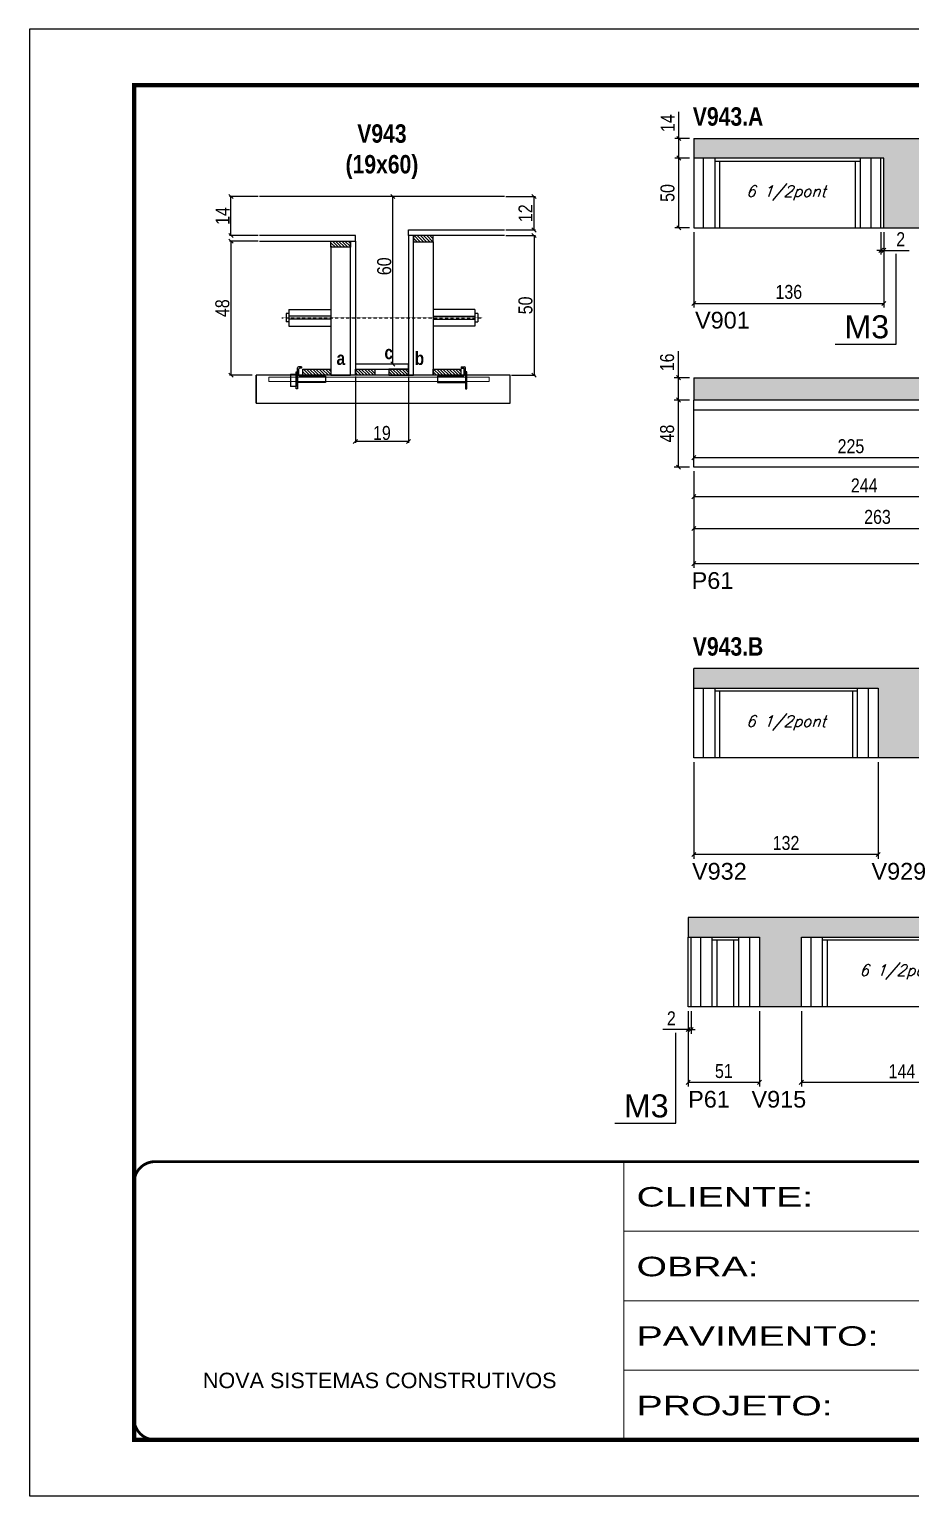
# Model space of a CAD drawing. Extents: x 3309 to 9563, y -2522 to 14608.
# Drawn here: x 8078 to 8709, y 7815 to 8865 of the extents above; entities that cross this region are included whole.
import ezdxf

# ---------------------------------------------------------------- set-up
doc = ezdxf.new("R2010")
doc.units = 0
for name, pattern in [('CONTINUO', [0]), ('DASHED', [0.75, 0.5, -0.25]), ('HIDDEN', [0.375, 0.25, -0.125])]:
    doc.linetypes.add(name, pattern=pattern)
for name, color, linetype in [('5', 5, 'Continuous'), ('barrote', 251, 'Continuous'), ('COTA', 241, 'Continuous'), ('detalhes', 4, 'Continuous'), ('NOMENCLATURA', 7, 'Continuous'), ('Painéis', 200, 'Continuous'), ('presilha', 1, 'Continuous'), ('SARR_2.2x10', 60, 'Continuous'), ('SARR_2.2x7', 40, 'Continuous'), ('SARR_3.5x7', 81, 'Continuous'), ('TENSOR', 3, 'Continuous'), ('texto', 7, 'Continuous')]:
    doc.layers.add(name, color=color, linetype=linetype)
for name, color, linetype, lineweight in [('CONCRETO', 251, 'Continuous', 25), ('Folhas', 255, 'Continuous', 9), ('SARRAFO DE PRESSAO', 251, 'DASHED', 9), ('SCO-___-LAJ', 2, 'Continuous', 0)]:
    doc.layers.add(name, color=color, linetype=linetype, lineweight=lineweight)
doc.layers.add('Laje_Perimetro', color=7, linetype='Continuous', plot=False)
doc.styles.add('ARIAL', font='arial.ttf')
doc.styles.add('COTA TECNICA', font='techl___.ttf', dxfattribs={"height": 10})
doc.styles.add('COTA TECNICA 2X', font='techl___.ttf', dxfattribs={"height": 10})
doc.styles.add('Romans', font='romans.shx')
doc.styles.get("Standard").update_dxf_attribs({"font": 'arial.ttf'})
doc.styles.add('TECNICA', font='techb___.ttf', dxfattribs={"height": 10})
doc.styles.add('Tecnologia', font='')
doc.styles.get('Tecnologia').set_extended_font_data('Forgotten Futurist')
doc.dimstyles.new('PAINEL', dxfattribs={"dimtxt": 10, "dimasz": 3, "dimexe": 3, "dimexo": 3, "dimgap": 3, "dimtad": 1, "dimdec": 1, "dimzin": 12, "dimdsep": 46, "dimtxsty": 'COTA TECNICA', "dimblk1": 'OBLIQUE', "dimblk2": 'OBLIQUE', "dimsah": 1, "dimcen": 0.9, "dimclrd": 4, "dimclre": 4, "dimclrt": 240, "dimadec": 1, "dimazin": 3, "dimtfac": 1, "dimtdec": 1, "dimtmove": 0, "dimatfit": 3, "dimfxl": 1, "dimtolj": 1, "dimtzin": 12, "dimarcsym": 0})
doc.dimstyles.new('SECAO', dxfattribs={"dimscale": 0.333333, "dimtxt": 5, "dimasz": 9, "dimexe": 3, "dimexo": 3, "dimgap": 3, "dimtad": 1, "dimdec": 1, "dimlfac": 0.5, "dimzin": 12, "dimdsep": 46, "dimtxsty": 'COTA TECNICA 2X', "dimblk1": 'OBLIQUE', "dimblk2": 'OBLIQUE', "dimsah": 1, "dimcen": 0.9, "dimclrd": 4, "dimclre": 4, "dimclrt": 240, "dimadec": 1, "dimazin": 3, "dimtfac": 1, "dimtdec": 1, "dimtmove": 0, "dimatfit": 3, "dimfxl": 1, "dimtolj": 1, "dimtzin": 12, "dimarcsym": 0})
pattern_1 = [(135, (41546.8265, -114894.8727), (-1.122532015, -1.122532015), [])]

# ---------------------------------------------------------------- blocks, each defined once
blk = doc.blocks.new('9999999999')
at = {"color": 30, "linetype": 'CONTINUO'}
for p, q in [((98564.6, 34230.2), (98564.6, 34429.4)), ((98564.6, 34379.6), (99584, 34379.6)), ((98564.6, 34329.8), (99488, 34329.8)), ((99584, 34329.8), (99488, 34329.8)), ((99488, 34329.8), (99488, 34230.2)), ((98564.6, 34280), (99488, 34280))]:
    blk.add_line(p, q, dxfattribs=at)
at = {"color": 30, "linetype": 'CONTINUO', "const_width": 2}
blk.add_lwpolyline([(99584, 34230.2), (99584, 34414.4, 0.414214), (99569, 34429.4), (98229, 34429.4, 0.414214), (98214, 34414.4), (98214, 34245.2, 0.414214), (98229, 34230.2), (99584, 34230.2)], format="xyb", dxfattribs=at)
at = {"layer": 'Folhas'}
blk.add_lwpolyline([(98139, 34190.2), (99624, 34190.2), (99624, 35240.2), (98139, 35240.2)], close=True, dxfattribs=at)
at = {"layer": 'Folhas', "color": 30, "const_width": 3}
blk.add_lwpolyline([(98214, 34230.2), (99584, 34230.2), (99584, 35200.2), (98214, 35200.2)], close=True, dxfattribs=at)
at = {"color": 7, "linetype": 'Continuous', "ltscale": 5, "style": 'ARIAL'}
for s, height, p in [('SKR', 15.48, (98837.7, 34393.1)), ('LEAF LOEFGREN', 15.483, (98837.7, 34343.3)), ('TÉRREO', 15.48, (98837.7, 34293.5)), ('NOVA SISTEMAS CONSTRUTIVOS', 11.059, (98263.2, 34267.2)), ('LATERAIS DE VIGAS', 15.483, (98837.7, 34243.7))]:
    blk.add_text(s, height=height, dxfattribs=at).set_placement(p)
at = {"layer": 'Folhas', "color": 7, "style": 'Tecnologia', "width": 1.5}
for s, p in [('CLIENTE:', (98573.7, 34397.2)), ('OBRA:', (98573.7, 34347.3)), ('PAVIMENTO:', (98573.7, 34297.5)), ('PROJETO:', (98573.7, 34247.7))]:
    blk.add_text(s, height=14, dxfattribs=at).set_placement(p)
blk = doc.blocks.new('_Oblique')
at = {"color": 0, "linetype": 'ByBlock', "lineweight": -2}
blk.add_line((-0.5, -0.5), (0.5, 0.5), dxfattribs=at)
blk = doc.blocks.new('*D2035')
at = {"layer": 'COTA', "color": 4, "lineweight": -2, "transparency": 16777216}
for p, q in [((8311.3, 8616.3), (8311.3, 8568.8)), ((8349.3, 8616.3), (8349.3, 8568.8)), ((8349.3, 8569.8), (8311.3, 8569.8))]:
    blk.add_line(p, q, dxfattribs=at)
at = {"layer": 'Defpoints', "color": 0, "transparency": 16777216}
for p in [(8311.3, 8617.3), (8349.3, 8617.3), (8311.3, 8569.8)]:
    blk.add_point(p, dxfattribs=at)
at = {"layer": 'COTA', "color": 4, "lineweight": -2, "transparency": 16777216, "xscale": 3, "yscale": 3, "zscale": 3, "rotation": 180}
blk.add_blockref('_Oblique', (8311.3, 8569.8), dxfattribs=at)
at = {"layer": 'COTA', "color": 4, "lineweight": -2, "transparency": 16777216, "xscale": 3, "yscale": 3, "zscale": 3}
blk.add_blockref('_Oblique', (8349.3, 8569.8), dxfattribs=at)
at = {"layer": 'COTA', "color": 240, "transparency": 16777216, "insert": (8330.3, 8575.9), "char_height": 10, "attachment_point": 5, "style": 'COTA TECNICA 2X'}
blk.add_mtext('\\A1;19', dxfattribs=at)
blk = doc.blocks.new('PRESILHA METÁLICA 1')
at = {"layer": 'presilha'}
for p, q in [((7.5, 10.6), (7.5, 19.9)), ((12, 21), (8.6, 21)), ((9, 11.6), (9, 18.9)), ((12, 19.5), (9.6, 19.5)), ((12, 21), (12, 19.5)), ((0, 13), (6, 13)), ((0, 13), (0, 0)), ((6, 0), (0, 0)), ((6, 15.5), (7.5, 15.5)), ((6, -2.5), (6, 15.5)), ((6, 13), (6, 0)), ((7.5, 15.5), (7.5, -2.5)), ((37.5, 4.1), (7.5, 4.1)), ((37.5, 11), (9.6, 11)), ((37.5, 11), (37.5, 4.1)), ((7.5, -2.5), (6, -2.5))]:
    blk.add_line(p, q, dxfattribs=at)
for centre, radius, start, end in [((8.6, 19.9), 1.14, 90, 180), ((9.6, 18.9), 0.57, 90, 180), ((9.6, 11.6), 0.57, 180, 270)]:
    blk.add_arc(centre, radius, start, end, dxfattribs=at)
blk = doc.blocks.new('PRESILHA METÁLICA 2')
at = {"layer": 'presilha'}
for p, q in [((-5.2, 23.5), (-5.2, 22)), ((-5.2, 23.5), (-1.9, 23.5)), ((-5.2, 22), (-2.8, 22)), ((-2.2, 14.1), (-2.2, 21.4)), ((0.8, 18), (-0.8, 18)), ((-0.8, 18), (-0.8, 0)), ((-0.8, 14.6), (-0.8, 22.4)), ((0.8, 0), (0.8, 18)), ((-30.8, 13.5), (-30.8, 6.6)), ((-30.8, 13.5), (-2.8, 13.5)), ((-30.8, 6.6), (-0.8, 6.6)), ((-0.8, 0), (0.8, 0))]:
    blk.add_line(p, q, dxfattribs=at)
for centre, radius, start, end in [((-2.8, 21.4), 0.57, 0, 90), ((-1.9, 22.4), 1.14, 0, 90), ((-2.8, 14.1), 0.57, 270, 0)]:
    blk.add_arc(centre, radius, start, end, dxfattribs=at)
blk = doc.blocks.new('*D2036')
at = {"layer": 'COTA', "color": 4, "lineweight": -2, "transparency": 16777216}
for p, q in [((8241.6, 8713.3), (8221.2, 8713.3)), ((8222.2, 8713.3), (8222.2, 8617.3)), ((8237.5, 8617.3), (8221.2, 8617.3))]:
    blk.add_line(p, q, dxfattribs=at)
at = {"layer": 'Defpoints', "color": 0, "transparency": 16777216}
for p in [(8242.6, 8713.3), (8222.2, 8617.3), (8238.5, 8617.3)]:
    blk.add_point(p, dxfattribs=at)
at = {"layer": 'COTA', "color": 4, "lineweight": -2, "transparency": 16777216, "xscale": 3, "yscale": 3, "zscale": 3}
for p, rotation in [((8222.2, 8713.3), 90), ((8222.2, 8617.3), 270)]:
    blk.add_blockref('_Oblique', p, dxfattribs=dict(at, rotation=rotation))
at = {"layer": 'COTA', "color": 240, "transparency": 16777216, "insert": (8216.1, 8665.3), "char_height": 10, "attachment_point": 5, "rotation": 90, "style": 'COTA TECNICA 2X'}
blk.add_mtext('\\A1;48', dxfattribs=at)
blk = doc.blocks.new('*D2037')
at = {"layer": 'COTA', "color": 4, "lineweight": -2, "transparency": 16777216}
for p, q in [((8419, 8717.3), (8440.2, 8717.3)), ((8439.2, 8717.3), (8439.2, 8617.3)), ((8423.1, 8617.3), (8440.2, 8617.3))]:
    blk.add_line(p, q, dxfattribs=at)
at = {"layer": 'Defpoints', "color": 0, "transparency": 16777216}
for p in [(8418, 8717.3), (8422.1, 8617.3), (8439.2, 8617.3)]:
    blk.add_point(p, dxfattribs=at)
at = {"layer": 'COTA', "color": 4, "lineweight": -2, "transparency": 16777216, "xscale": 3, "yscale": 3, "zscale": 3}
for p, rotation in [((8439.2, 8717.3), 90), ((8439.2, 8617.3), 270)]:
    blk.add_blockref('_Oblique', p, dxfattribs=dict(at, rotation=rotation))
at = {"layer": 'COTA', "color": 240, "transparency": 16777216, "insert": (8433.1, 8667.3), "char_height": 10, "attachment_point": 5, "rotation": 90, "style": 'COTA TECNICA 2X'}
blk.add_mtext('\\A1;50', dxfattribs=at)
blk = doc.blocks.new('*D2038')
at = {"layer": 'COTA', "color": 4, "lineweight": -2, "transparency": 16777216}
for p, q in [((8348.3, 8745.3), (8337.1, 8745.3)), ((8338.1, 8625.3), (8338.1, 8745.3)), ((8348.3, 8625.3), (8337.1, 8625.3))]:
    blk.add_line(p, q, dxfattribs=at)
at = {"layer": 'Defpoints', "color": 0, "transparency": 16777216}
for p in [(8338.1, 8745.3), (8349.3, 8745.3), (8349.3, 8625.3)]:
    blk.add_point(p, dxfattribs=at)
at = {"layer": 'COTA', "color": 4, "lineweight": -2, "transparency": 16777216, "xscale": 3, "yscale": 3, "zscale": 3}
for p, rotation in [((8338.1, 8745.3), 90), ((8338.1, 8625.3), 270)]:
    blk.add_blockref('_Oblique', p, dxfattribs=dict(at, rotation=rotation))
at = {"layer": 'COTA', "color": 240, "transparency": 16777216, "insert": (8332, 8695.3), "char_height": 10, "attachment_point": 5, "rotation": 90, "style": 'COTA TECNICA 2X'}
blk.add_mtext('\\A1;60', dxfattribs=at)
blk = doc.blocks.new('*D2039')
at = {"layer": 'COTA', "color": 4, "lineweight": -2, "transparency": 16777216}
for p, q in [((8419, 8745.3), (8440.2, 8745.3)), ((8439.2, 8721.3), (8439.2, 8745.3)), ((8419, 8721.3), (8440.2, 8721.3))]:
    blk.add_line(p, q, dxfattribs=at)
at = {"layer": 'Defpoints', "color": 0, "transparency": 16777216}
for p in [(8418, 8745.3), (8439.2, 8745.3), (8418, 8721.3)]:
    blk.add_point(p, dxfattribs=at)
at = {"layer": 'COTA', "color": 4, "lineweight": -2, "transparency": 16777216, "xscale": 3, "yscale": 3, "zscale": 3}
for p, rotation in [((8439.2, 8745.3), 90), ((8439.2, 8721.3), 270)]:
    blk.add_blockref('_Oblique', p, dxfattribs=dict(at, rotation=rotation))
at = {"layer": 'COTA', "color": 240, "transparency": 16777216, "insert": (8433.1, 8733.3), "char_height": 10, "attachment_point": 5, "rotation": 90, "style": 'COTA TECNICA 2X'}
blk.add_mtext('\\A1;12', dxfattribs=at)
blk = doc.blocks.new('*D2040')
at = {"layer": 'COTA', "color": 4, "lineweight": -2, "transparency": 16777216}
for p, q in [((8241.6, 8745.3), (8221.2, 8745.3)), ((8222.2, 8717.3), (8222.2, 8745.3)), ((8241.6, 8717.3), (8221.2, 8717.3))]:
    blk.add_line(p, q, dxfattribs=at)
at = {"layer": 'Defpoints', "color": 0, "transparency": 16777216}
for p in [(8222.2, 8745.3), (8242.6, 8745.3), (8242.6, 8717.3)]:
    blk.add_point(p, dxfattribs=at)
at = {"layer": 'COTA', "color": 4, "lineweight": -2, "transparency": 16777216, "xscale": 3, "yscale": 3, "zscale": 3}
for p, rotation in [((8222.2, 8745.3), 90), ((8222.2, 8717.3), 270)]:
    blk.add_blockref('_Oblique', p, dxfattribs=dict(at, rotation=rotation))
at = {"layer": 'COTA', "color": 240, "transparency": 16777216, "insert": (8216.2, 8731.3), "char_height": 10, "attachment_point": 5, "rotation": 90, "style": 'COTA TECNICA 2X'}
blk.add_mtext('\\A1;14', dxfattribs=at)
blk = doc.blocks.new('*D2041')
at = {"layer": 'COTA', "color": 4, "lineweight": -2, "transparency": 16777216}
for p, q in [((8553.6, 8719.8), (8553.6, 8665.7)), ((8689.6, 8719.8), (8689.6, 8665.7)), ((8553.6, 8668.7), (8689.6, 8668.7))]:
    blk.add_line(p, q, dxfattribs=at)
at = {"layer": 'Defpoints', "color": 0, "transparency": 16777216}
for p in [(8553.6, 8722.8), (8689.6, 8722.8), (8689.6, 8668.7)]:
    blk.add_point(p, dxfattribs=at)
at = {"layer": 'COTA', "color": 4, "lineweight": -2, "transparency": 16777216, "xscale": 3, "yscale": 3, "zscale": 3, "rotation": 180}
blk.add_blockref('_Oblique', (8553.6, 8668.7), dxfattribs=at)
at = {"layer": 'COTA', "color": 4, "lineweight": -2, "transparency": 16777216, "xscale": 3, "yscale": 3, "zscale": 3}
blk.add_blockref('_Oblique', (8689.6, 8668.7), dxfattribs=at)
at = {"layer": 'COTA', "color": 240, "transparency": 16777216, "insert": (8621.6, 8676.9), "char_height": 10, "attachment_point": 5, "style": 'COTA TECNICA'}
blk.add_mtext('\\A1;136', dxfattribs=at)
blk = doc.blocks.new('*D2042')
at = {"layer": 'COTA', "color": 4, "lineweight": -2, "transparency": 16777216}
for p, q in [((8687.6, 8719.8), (8687.6, 8703.7)), ((8689.6, 8719.8), (8689.6, 8703.7)), ((8687.6, 8706.7), (8684.6, 8706.7)), ((8687.6, 8706.7), (8689.6, 8706.7)), ((8689.6, 8706.7), (8707.7, 8706.7))]:
    blk.add_line(p, q, dxfattribs=at)
at = {"layer": 'Defpoints', "color": 0, "transparency": 16777216}
for p in [(8687.6, 8722.8), (8689.6, 8722.8), (8689.6, 8706.7)]:
    blk.add_point(p, dxfattribs=at)
at = {"layer": 'COTA', "color": 4, "lineweight": -2, "transparency": 16777216, "xscale": 3, "yscale": 3, "zscale": 3}
blk.add_blockref('_Oblique', (8687.6, 8706.7), dxfattribs=at)
at = {"layer": 'COTA', "color": 4, "lineweight": -2, "transparency": 16777216, "xscale": 3, "yscale": 3, "zscale": 3, "rotation": 180}
blk.add_blockref('_Oblique', (8689.6, 8706.7), dxfattribs=at)
at = {"layer": 'COTA', "color": 240, "transparency": 16777216, "insert": (8701.7, 8714.7), "char_height": 10, "attachment_point": 5, "style": 'COTA TECNICA'}
blk.add_mtext('\\A1;2', dxfattribs=at)
blk = doc.blocks.new('*D2057')
at = {"layer": 'COTA', "color": 4, "lineweight": -2, "transparency": 16777216}
for p, q in [((8550.6, 8772.8), (8539.9, 8772.8)), ((8542.9, 8722.8), (8542.9, 8772.8)), ((8550.6, 8722.8), (8539.9, 8722.8))]:
    blk.add_line(p, q, dxfattribs=at)
at = {"layer": 'Defpoints', "color": 0, "transparency": 16777216}
for p in [(8542.9, 8772.8), (8553.6, 8772.8), (8553.6, 8722.8)]:
    blk.add_point(p, dxfattribs=at)
at = {"layer": 'COTA', "color": 4, "lineweight": -2, "transparency": 16777216, "xscale": 3, "yscale": 3, "zscale": 3}
for p, rotation in [((8542.9, 8772.8), 90), ((8542.9, 8722.8), 270)]:
    blk.add_blockref('_Oblique', p, dxfattribs=dict(at, rotation=rotation))
at = {"layer": 'COTA', "color": 240, "transparency": 16777216, "insert": (8534.8, 8747.8), "char_height": 10, "attachment_point": 5, "rotation": 90, "style": 'COTA TECNICA'}
blk.add_mtext('\\A1;50', dxfattribs=at)
blk = doc.blocks.new('*D2058')
at = {"layer": 'COTA', "color": 4, "lineweight": -2, "transparency": 16777216}
for p, q in [((8542.9, 8786.8), (8542.9, 8805.9)), ((8550.6, 8786.8), (8539.9, 8786.8)), ((8542.9, 8772.8), (8542.9, 8786.8)), ((8550.6, 8772.8), (8539.9, 8772.8))]:
    blk.add_line(p, q, dxfattribs=at)
at = {"layer": 'Defpoints', "color": 0, "transparency": 16777216}
for p in [(8542.9, 8786.8), (8553.6, 8786.8), (8553.6, 8772.8)]:
    blk.add_point(p, dxfattribs=at)
at = {"layer": 'COTA', "color": 4, "lineweight": -2, "transparency": 16777216, "xscale": 3, "yscale": 3, "zscale": 3}
for p, rotation in [((8542.9, 8786.8), 90), ((8542.9, 8772.8), 270)]:
    blk.add_blockref('_Oblique', p, dxfattribs=dict(at, rotation=rotation))
at = {"layer": 'COTA', "color": 240, "transparency": 16777216, "insert": (8534.9, 8797.8), "char_height": 10, "attachment_point": 5, "rotation": 90, "style": 'COTA TECNICA'}
blk.add_mtext('\\A1;14', dxfattribs=at)
blk = doc.blocks.new('*D2059')
at = {"layer": 'COTA', "color": 4, "linetype": 'ByBlock', "lineweight": -2, "transparency": 16777216}
for p, q in [((8553.6, 8548.5), (8553.6, 8479.3)), ((9060.6, 8548.5), (9060.6, 8479.3)), ((9060.6, 8482.3), (8553.6, 8482.3))]:
    blk.add_line(p, q, dxfattribs=at)
at = {"layer": 'Defpoints', "color": 0, "linetype": 'ByBlock', "transparency": 16777216}
for p in [(8553.6, 8551.5), (9060.6, 8551.5), (8553.6, 8482.3)]:
    blk.add_point(p, dxfattribs=at)
at = {"layer": 'COTA', "color": 4, "linetype": 'ByBlock', "lineweight": -2, "transparency": 16777216, "xscale": 3, "yscale": 3, "zscale": 3, "rotation": 180}
blk.add_blockref('_Oblique', (8553.6, 8482.3), dxfattribs=at)
at = {"layer": 'COTA', "color": 4, "linetype": 'ByBlock', "lineweight": -2, "transparency": 16777216, "xscale": 3, "yscale": 3, "zscale": 3}
blk.add_blockref('_Oblique', (9060.6, 8482.3), dxfattribs=at)
at = {"layer": 'COTA', "color": 240, "linetype": 'ByBlock', "transparency": 16777216, "insert": (8807.1, 8490.4), "char_height": 10, "attachment_point": 5, "style": 'COTA TECNICA'}
blk.add_mtext('\\A1;507', dxfattribs=at)
blk = doc.blocks.new('*D2060')
at = {"layer": 'COTA', "color": 4, "lineweight": -2, "transparency": 16777216}
for p, q in [((8553.6, 8548.5), (8553.6, 8504.5)), ((8816.6, 8548.5), (8816.6, 8504.5)), ((8553.6, 8507.5), (8816.6, 8507.5))]:
    blk.add_line(p, q, dxfattribs=at)
at = {"layer": 'Defpoints', "color": 0, "transparency": 16777216}
for p in [(8553.6, 8551.5), (8816.6, 8551.5), (8816.6, 8507.5)]:
    blk.add_point(p, dxfattribs=at)
at = {"layer": 'COTA', "color": 4, "lineweight": -2, "transparency": 16777216, "xscale": 3, "yscale": 3, "zscale": 3, "rotation": 180}
blk.add_blockref('_Oblique', (8553.6, 8507.5), dxfattribs=at)
at = {"layer": 'COTA', "color": 4, "lineweight": -2, "transparency": 16777216, "xscale": 3, "yscale": 3, "zscale": 3}
blk.add_blockref('_Oblique', (8816.6, 8507.5), dxfattribs=at)
at = {"layer": 'COTA', "color": 240, "transparency": 16777216, "insert": (8685.1, 8515.8), "char_height": 10, "attachment_point": 5, "style": 'COTA TECNICA'}
blk.add_mtext('\\A1;263', dxfattribs=at)
blk = doc.blocks.new('*D2062')
at = {"layer": 'COTA', "color": 4, "lineweight": -2, "transparency": 16777216}
for p, q in [((8550.6, 8599.5), (8539.6, 8599.5)), ((8542.6, 8551.5), (8542.6, 8599.5)), ((8550.6, 8551.5), (8539.6, 8551.5))]:
    blk.add_line(p, q, dxfattribs=at)
at = {"layer": 'Defpoints', "color": 0, "transparency": 16777216}
for p in [(8542.6, 8599.5), (8553.6, 8599.5), (8553.6, 8551.5)]:
    blk.add_point(p, dxfattribs=at)
at = {"layer": 'COTA', "color": 4, "lineweight": -2, "transparency": 16777216, "xscale": 3, "yscale": 3, "zscale": 3}
for p, rotation in [((8542.6, 8599.5), 90), ((8542.6, 8551.5), 270)]:
    blk.add_blockref('_Oblique', p, dxfattribs=dict(at, rotation=rotation))
at = {"layer": 'COTA', "color": 240, "transparency": 16777216, "insert": (8534.5, 8575.5), "char_height": 10, "attachment_point": 5, "rotation": 90, "style": 'COTA TECNICA'}
blk.add_mtext('\\A1;48', dxfattribs=at)
blk = doc.blocks.new('*D2063')
at = {"layer": 'COTA', "color": 4, "lineweight": -2, "transparency": 16777216}
for p, q in [((8542.6, 8615.5), (8542.6, 8634.5)), ((8550.6, 8615.5), (8539.6, 8615.5)), ((8542.6, 8599.5), (8542.6, 8615.5)), ((8550.6, 8599.5), (8539.6, 8599.5))]:
    blk.add_line(p, q, dxfattribs=at)
at = {"layer": 'Defpoints', "color": 0, "transparency": 16777216}
for p in [(8542.6, 8615.5), (8553.6, 8615.5), (8553.6, 8599.5)]:
    blk.add_point(p, dxfattribs=at)
at = {"layer": 'COTA', "color": 4, "lineweight": -2, "transparency": 16777216, "xscale": 3, "yscale": 3, "zscale": 3}
for p, rotation in [((8542.6, 8615.5), 90), ((8542.6, 8599.5), 270)]:
    blk.add_blockref('_Oblique', p, dxfattribs=dict(at, rotation=rotation))
at = {"layer": 'COTA', "color": 240, "transparency": 16777216, "insert": (8534.5, 8626.5), "char_height": 10, "attachment_point": 5, "rotation": 90, "style": 'COTA TECNICA'}
blk.add_mtext('\\A1;16', dxfattribs=at)
blk = doc.blocks.new('*D2070')
at = {"layer": 'COTA', "color": 4, "lineweight": -2, "transparency": 16777216}
for p, q in [((8553.6, 8340.3), (8553.6, 8271.1)), ((8685.6, 8340.3), (8685.6, 8271.1)), ((8685.6, 8274.1), (8553.6, 8274.1))]:
    blk.add_line(p, q, dxfattribs=at)
at = {"layer": 'Defpoints', "color": 0, "transparency": 16777216}
for p in [(8553.6, 8343.3), (8685.6, 8343.3), (8553.6, 8274.1)]:
    blk.add_point(p, dxfattribs=at)
at = {"layer": 'COTA', "color": 4, "lineweight": -2, "transparency": 16777216, "xscale": 3, "yscale": 3, "zscale": 3, "rotation": 180}
blk.add_blockref('_Oblique', (8553.6, 8274.1), dxfattribs=at)
at = {"layer": 'COTA', "color": 4, "lineweight": -2, "transparency": 16777216, "xscale": 3, "yscale": 3, "zscale": 3}
blk.add_blockref('_Oblique', (8685.6, 8274.1), dxfattribs=at)
at = {"layer": 'COTA', "color": 240, "transparency": 16777216, "insert": (8619.6, 8282.3), "char_height": 10, "attachment_point": 5, "style": 'COTA TECNICA'}
blk.add_mtext('\\A1;132', dxfattribs=at)
blk = doc.blocks.new('*D2084')
at = {"layer": 'COTA', "color": 4, "lineweight": -2, "transparency": 16777216}
for p, q in [((8630.6, 8161.9), (8630.6, 8107.9)), ((8774.6, 8161.9), (8774.6, 8107.9)), ((8774.6, 8110.9), (8630.6, 8110.9))]:
    blk.add_line(p, q, dxfattribs=at)
at = {"layer": 'Defpoints', "color": 0, "transparency": 16777216}
for p in [(8630.6, 8164.9), (8774.6, 8164.9), (8630.6, 8110.9)]:
    blk.add_point(p, dxfattribs=at)
at = {"layer": 'COTA', "color": 4, "lineweight": -2, "transparency": 16777216, "xscale": 3, "yscale": 3, "zscale": 3, "rotation": 180}
blk.add_blockref('_Oblique', (8630.6, 8110.9), dxfattribs=at)
at = {"layer": 'COTA', "color": 4, "lineweight": -2, "transparency": 16777216, "xscale": 3, "yscale": 3, "zscale": 3}
blk.add_blockref('_Oblique', (8774.6, 8110.9), dxfattribs=at)
at = {"layer": 'COTA', "color": 240, "transparency": 16777216, "insert": (8702.6, 8118.9), "char_height": 10, "attachment_point": 5, "style": 'COTA TECNICA'}
blk.add_mtext('\\A1;144', dxfattribs=at)
blk = doc.blocks.new('*D2085')
at = {"layer": 'COTA', "color": 4, "lineweight": -2, "transparency": 16777216}
for p, q in [((8549.6, 8161.9), (8549.6, 8107.9)), ((8600.6, 8161.9), (8600.6, 8107.9)), ((8600.6, 8110.9), (8549.6, 8110.9))]:
    blk.add_line(p, q, dxfattribs=at)
at = {"layer": 'Defpoints', "color": 0, "transparency": 16777216}
for p in [(8549.6, 8164.9), (8600.6, 8164.9), (8549.6, 8110.9)]:
    blk.add_point(p, dxfattribs=at)
at = {"layer": 'COTA', "color": 4, "lineweight": -2, "transparency": 16777216, "xscale": 3, "yscale": 3, "zscale": 3, "rotation": 180}
blk.add_blockref('_Oblique', (8549.6, 8110.9), dxfattribs=at)
at = {"layer": 'COTA', "color": 4, "lineweight": -2, "transparency": 16777216, "xscale": 3, "yscale": 3, "zscale": 3}
blk.add_blockref('_Oblique', (8600.6, 8110.9), dxfattribs=at)
at = {"layer": 'COTA', "color": 240, "transparency": 16777216, "insert": (8575.1, 8119), "char_height": 10, "attachment_point": 5, "style": 'COTA TECNICA'}
blk.add_mtext('\\A1;51', dxfattribs=at)
blk = doc.blocks.new('*D2081')
at = {"layer": 'COTA', "color": 4, "lineweight": -2, "transparency": 16777216}
for p, q in [((8549.6, 8161.9), (8549.6, 8145.8)), ((8551.6, 8161.9), (8551.6, 8145.8)), ((8549.6, 8148.8), (8531.5, 8148.8)), ((8551.6, 8148.8), (8549.6, 8148.8)), ((8551.6, 8148.8), (8554.6, 8148.8))]:
    blk.add_line(p, q, dxfattribs=at)
at = {"layer": 'Defpoints', "color": 0, "transparency": 16777216}
for p in [(8549.6, 8164.9), (8551.6, 8164.9), (8549.6, 8148.8)]:
    blk.add_point(p, dxfattribs=at)
at = {"layer": 'COTA', "color": 4, "lineweight": -2, "transparency": 16777216, "xscale": 3, "yscale": 3, "zscale": 3}
blk.add_blockref('_Oblique', (8549.6, 8148.8), dxfattribs=at)
at = {"layer": 'COTA', "color": 4, "lineweight": -2, "transparency": 16777216, "xscale": 3, "yscale": 3, "zscale": 3, "rotation": 180}
blk.add_blockref('_Oblique', (8551.6, 8148.8), dxfattribs=at)
at = {"layer": 'COTA', "color": 240, "transparency": 16777216, "insert": (8537.5, 8156.8), "char_height": 10, "attachment_point": 5, "style": 'COTA TECNICA'}
blk.add_mtext('\\A1;2', dxfattribs=at)
blk = doc.blocks.new('*D2618')
at = {"layer": 'COTA', "color": 4, "lineweight": -2, "transparency": 16777216}
for p, q in [((8553.6, 8554.5), (8553.6, 8561.3)), ((8553.6, 8558.3), (8778.6, 8558.3)), ((8778.6, 8554.5), (8778.6, 8561.3))]:
    blk.add_line(p, q, dxfattribs=at)
at = {"layer": 'Defpoints', "color": 0, "transparency": 16777216}
for p in [(8778.6, 8558.3), (8553.6, 8551.5), (8778.6, 8551.5)]:
    blk.add_point(p, dxfattribs=at)
at = {"layer": 'COTA', "color": 4, "lineweight": -2, "transparency": 16777216, "xscale": 3, "yscale": 3, "zscale": 3, "rotation": 180}
blk.add_blockref('_Oblique', (8553.6, 8558.3), dxfattribs=at)
at = {"layer": 'COTA', "color": 4, "lineweight": -2, "transparency": 16777216, "xscale": 3, "yscale": 3, "zscale": 3}
blk.add_blockref('_Oblique', (8778.6, 8558.3), dxfattribs=at)
at = {"layer": 'COTA', "color": 240, "transparency": 16777216, "insert": (8666.1, 8566.4), "char_height": 10, "attachment_point": 5, "style": 'COTA TECNICA'}
blk.add_mtext('\\A1;225', dxfattribs=at)
blk = doc.blocks.new('*D2621')
at = {"layer": 'COTA', "color": 4, "lineweight": -2, "transparency": 16777216}
for p, q in [((8553.6, 8548.5), (8553.6, 8527.4)), ((8797.6, 8548.5), (8797.6, 8527.4)), ((8553.6, 8530.4), (8797.6, 8530.4))]:
    blk.add_line(p, q, dxfattribs=at)
at = {"layer": 'Defpoints', "color": 0, "transparency": 16777216}
for p in [(8553.6, 8551.5), (8797.6, 8551.5), (8797.6, 8530.4)]:
    blk.add_point(p, dxfattribs=at)
at = {"layer": 'COTA', "color": 4, "lineweight": -2, "transparency": 16777216, "xscale": 3, "yscale": 3, "zscale": 3, "rotation": 180}
blk.add_blockref('_Oblique', (8553.6, 8530.4), dxfattribs=at)
at = {"layer": 'COTA', "color": 4, "lineweight": -2, "transparency": 16777216, "xscale": 3, "yscale": 3, "zscale": 3}
blk.add_blockref('_Oblique', (8797.6, 8530.4), dxfattribs=at)
at = {"layer": 'COTA', "color": 240, "transparency": 16777216, "insert": (8675.6, 8538.4), "char_height": 10, "attachment_point": 5, "style": 'COTA TECNICA'}
blk.add_mtext('\\A1;244', dxfattribs=at)

msp = doc.modelspace()

# ---------------------------------------------------------------- hatches: boundary and pattern name
at = {"layer": 'COTA'}
h = msp.add_hatch(dxfattribs=at)
h.set_pattern_fill('AR-CONC', color=256, scale=0.03)
h.set_pattern_definition([(50, (4, 14.897), (5.46554, -0.4781726), [0.5715, -6.2865]), (355, (4, 14.897), (-1.0573026, 5.7317054), [0.4572, -5.0292175]), (100.451445, (4.4555, 14.857), (4.4082374, 5.2535326), [0.4857003, -5.3427073]), (46.1842, (4, 16.421), (8.1323712, -1.26127), [0.85725, -9.42975]), (96.63556, (4.678, 16.316), (7.122124, 7.4227837), [0.7285507, -8.014068]), (351.18415, (4, 16.421), (7.122124, 7.422784), [0.685799, -7.543792]), (21, (4.762, 16.04), (4.5484317, -3.067956), [0.5715, -6.2865]), (326, (4.762, 16.04), (1.8540609, 5.525639), [0.4572, -5.0292]), (71.451445, (5.141, 15.784), (6.4024926, 2.457683), [0.4857003, -5.3426981]), (37.5, (4, 14.897), (0.0926581, 2.53665117), [0, -4.96824, 0, -5.1054, 0, -5.04825]), (7.5, (4, 14.897), (2.0045899, 3.00541724), [0, -2.91084, 0, -4.85394, 0, -1.92405]), (327.5, (2.3007, 14.897), (4.06771786, -0.17186232), [0, -1.905, 0, -5.9436, 0, -7.8867]), (317.5, (1.5387, 14.897), (4.4438754, 0.7627947), [0, -2.4765, 0, -3.94716, 0, -5.6007])])
h.paths.add_polyline_path([(9086.6, 8722.79), (9116.6, 8722.79), (9116.6, 8772.79), (9260.6, 8772.79), (9260.6, 8722.79), (9290.6, 8722.79), (9290.6, 8770.79), (9341.6, 8770.79), (9341.6, 8786.79), (8553.6, 8786.79), (8553.6, 8772.79), (8689.6, 8772.79), (8689.6, 8722.79), (8719.6, 8722.79), (8719.6, 8770.79), (9086.6, 8770.79)])
h = msp.add_hatch(dxfattribs=at)
h.set_pattern_fill('AR-CONC', color=256, scale=0.03)
h.set_pattern_definition([(50, (0, 30.725), (5.46554, -0.4781726), [0.5715, -6.2865]), (355, (0, 30.725), (-1.0573026, 5.7317054), [0.4572, -5.0292175]), (100.451445, (0.4555, 30.685), (4.4082374, 5.2535326), [0.4857003, -5.3427073]), (46.1842, (0, 32.249), (8.1323712, -1.26127), [0.85725, -9.42975]), (96.63556, (0.678, 32.144), (7.122124, 7.4227837), [0.7285507, -8.014068]), (351.18415, (0, 32.249), (7.122124, 7.422784), [0.685799, -7.543792]), (21, (0.762, 31.868), (4.5484317, -3.067956), [0.5715, -6.2865]), (326, (0.762, 31.868), (1.8540609, 5.525639), [0.4572, -5.0292]), (71.451445, (1.141, 31.612), (6.4024926, 2.457683), [0.4857003, -5.3426981]), (37.5, (0, 30.7249), (0.0926581, 2.53665117), [0, -4.96824, 0, -5.1054, 0, -5.04825]), (7.5, (0, 30.725), (2.0045899, 3.00541724), [0, -2.91084, 0, -4.85394, 0, -1.92405]), (327.5, (-1.6993, 30.7249), (4.06771786, -0.17186232), [0, -1.905, 0, -5.9436, 0, -7.8867]), (317.5, (-2.4613, 30.725), (4.4438754, 0.7627947), [0, -2.4765, 0, -3.94716, 0, -5.6007])])
h.paths.add_polyline_path([(9060.6, 8551.49), (9090.6, 8551.49), (9090.6, 8601.49), (9222.6, 8601.49), (9222.6, 8615.49), (8553.6, 8615.49), (8553.6, 8599.49), (9060.6, 8599.49)])
h = msp.add_hatch(dxfattribs=at)
h.set_pattern_fill('AR-CONC', color=256, scale=0.03)
h.set_pattern_definition([(50, (0, -175.459), (5.46554, -0.4781726), [0.5715, -6.2865]), (355, (0, -175.459), (-1.0573026, 5.7317054), [0.4572, -5.0292175]), (100.451445, (0.4555, -175.499), (4.4082374, 5.2535326), [0.4857003, -5.3427073]), (46.1842, (0, -173.935), (8.1323712, -1.26127), [0.85725, -9.42975]), (96.63556, (0.678, -174.04), (7.122124, 7.4227837), [0.7285507, -8.014068]), (351.18415, (0, -173.935), (7.122124, 7.422784), [0.685799, -7.543792]), (21, (0.762, -174.316), (4.5484317, -3.067956), [0.5715, -6.2865]), (326, (0.762, -174.316), (1.8540609, 5.525639), [0.4572, -5.0292]), (71.451445, (1.141, -174.572), (6.4024926, 2.457683), [0.4857003, -5.3426981]), (37.5, (0, -175.459), (0.0926581, 2.53665117), [0, -4.96824, 0, -5.1054, 0, -5.04825]), (7.5, (0, -175.459), (2.0045899, 3.00541724), [0, -2.91084, 0, -4.85394, 0, -1.92405]), (327.5, (-1.6993, -175.459), (4.06771786, -0.17186232), [0, -1.905, 0, -5.9436, 0, -7.8867]), (317.5, (-2.4613, -175.459), (4.4438754, 0.7627947), [0, -2.4765, 0, -3.94716, 0, -5.6007])])
h.paths.add_polyline_path([(8715.6, 8393.31), (9222.6, 8393.31), (9222.6, 8407.31), (8553.6, 8407.31), (8553.6, 8393.31), (8685.6, 8393.31), (8685.6, 8343.31), (8715.6, 8343.31)])
h = msp.add_hatch(dxfattribs=at)
h.set_pattern_fill('AR-CONC', color=256, scale=0.03)
h.set_pattern_definition([(50, (0, -542.964), (5.46554, -0.4781726), [0.5715, -6.2865]), (355, (0, -542.964), (-1.0573026, 5.7317054), [0.4572, -5.0292175]), (100.451445, (0.4555, -543.0036), (4.4082374, 5.2535326), [0.4857003, -5.3427073]), (46.1842, (0, -541.44), (8.1323712, -1.26127), [0.85725, -9.42975]), (96.63556, (0.678, -541.545), (7.122124, 7.4227837), [0.7285507, -8.014068]), (351.18415, (0, -541.44), (7.122124, 7.422784), [0.685799, -7.543792]), (21, (0.762, -541.821), (4.5484317, -3.067956), [0.5715, -6.2865]), (326, (0.762, -541.821), (1.8540609, 5.525639), [0.4572, -5.0292]), (71.451445, (1.141, -542.0765), (6.4024926, 2.457683), [0.4857003, -5.3426981]), (37.5, (0, -542.9638), (0.0926581, 2.53665117), [0, -4.96824, 0, -5.1054, 0, -5.04825]), (7.5, (0, -542.9638), (2.0045899, 3.00541724), [0, -2.91084, 0, -4.85394, 0, -1.92405]), (327.5, (-1.6993, -542.9638), (4.06771786, -0.17186232), [0, -1.905, 0, -5.9436, 0, -7.8867]), (317.5, (-2.4613, -542.9638), (4.4438754, 0.7627947), [0, -2.4765, 0, -3.94716, 0, -5.6007])])
h.paths.add_polyline_path([(8804.6, 8214.93), (9171.6, 8214.93), (9171.6, 8164.93), (9201.6, 8164.93), (9201.6, 8214.93), (9337.6, 8214.93), (9337.6, 8228.93), (8549.6, 8228.93), (8549.6, 8214.93), (8600.6, 8214.93), (8600.6, 8164.93), (8630.6, 8164.93), (8630.6, 8214.93), (8774.6, 8214.93), (8774.6, 8164.93), (8804.6, 8164.93)])
at = {"layer": 'SARR_2.2x10'}
h = msp.add_hatch(dxfattribs=at)
h.set_pattern_fill('ANSI31', color=256, scale=0.5, angle=90)
h.set_pattern_definition([(135, (41467.2265, -114894.8727), (-1.122532015, -1.122532015), [])])
h.paths.add_polyline_path([(8273.69, 8621.7), (8273.69, 8617.3), (8293.69, 8617.3), (8293.69, 8621.7)])
h = msp.add_hatch(dxfattribs=at)
h.set_pattern_fill('ANSI31', color=256, scale=0.5, angle=90)
h.set_pattern_definition([(135, (41560.4265, -114894.8727), (-1.122532015, -1.122532015), [])])
h.paths.add_polyline_path([(8366.89, 8621.7), (8366.89, 8617.3), (8386.89, 8617.3), (8386.89, 8621.7)])
at = {"layer": 'SARR_2.2x7'}
h = msp.add_hatch(dxfattribs=at)
h.set_pattern_fill('ANSI31', color=256, scale=0.5, angle=90)
h.set_pattern_definition([(135, (41461.2265, -114799.2727), (-1.122532015, -1.122532015), [])])
h.paths.add_polyline_path([(8352.89, 8717.3), (8352.89, 8712.9), (8366.89, 8712.9), (8366.89, 8717.3)])
h = msp.add_hatch(dxfattribs=at)
h.set_pattern_fill('ANSI31', color=256, scale=0.5, angle=90)
h.set_pattern_definition([(135, (41481.2265, -114803.2727), (-1.122532015, -1.122532015), [])])
h.paths.add_polyline_path([(8307.69, 8713.3), (8307.69, 8708.9), (8293.69, 8708.9), (8293.69, 8713.3)])
h = msp.add_hatch(dxfattribs=at)
h.set_pattern_fill('ANSI31', color=256, scale=0.5, angle=90)
h.set_pattern_definition(pattern_1)
h.paths.add_polyline_path([(8325.29, 8617.3), (8325.29, 8621.7), (8311.29, 8621.7), (8311.29, 8617.3)])
h = msp.add_hatch(dxfattribs=at)
h.set_pattern_fill('ANSI31', color=256, scale=0.5, angle=90)
h.set_pattern_definition(pattern_1)
h.paths.add_polyline_path([(8335.29, 8621.7), (8335.29, 8617.3), (8349.29, 8617.3), (8349.29, 8621.7)])

# ---------------------------------------------------------------- linework, layer by layer
at = {"ltscale": 3}
for p, q in [((8263.69, 8664.47), (8263.69, 8652.47)), ((8263.69, 8664.47), (8293.69, 8664.47)), ((8396.89, 8664.47), (8366.89, 8664.47)), ((8396.89, 8664.47), (8396.89, 8652.47)), ((8261.69, 8661.47), (8261.69, 8655.47)), ((8263.69, 8661.47), (8261.69, 8661.47)), ((8263.69, 8655.47), (8261.69, 8655.47)), ((8293.69, 8659.47), (8263.69, 8659.47)), ((8293.69, 8657.47), (8263.69, 8657.47)), ((8263.69, 8652.47), (8293.69, 8652.47)), ((8366.89, 8659.47), (8396.89, 8659.47)), ((8366.89, 8657.47), (8396.89, 8657.47)), ((8396.89, 8652.47), (8366.89, 8652.47)), ((8398.89, 8661.47), (8396.89, 8661.47)), ((8396.89, 8655.47), (8398.89, 8655.47)), ((8398.89, 8661.47), (8398.89, 8655.47))]:
    msp.add_line(p, q, dxfattribs=at)
at = {"layer": 'barrote'}
msp.add_lwpolyline([(8240.23, 8597.3), (8422.15, 8597.3), (8422.15, 8617.3), (8240.23, 8617.3)], close=True, dxfattribs=at)
at = {"layer": 'CONCRETO', "linetype": 'Continuous'}
msp.add_line((8417.99, 8745.3), (8242.59, 8745.3), dxfattribs=at)
at = {"layer": 'COTA'}
for p, q in [((8553.6, 8786.79), (8553.6, 8772.79)), ((8553.6, 8786.79), (9341.6, 8786.79)), ((8689.6, 8722.79), (8719.6, 8722.79)), ((8553.6, 8615.49), (8553.6, 8599.49)), ((8553.6, 8615.49), (9222.6, 8615.49)), ((9222.6, 8407.31), (8553.6, 8407.31)), ((8553.6, 8393.31), (8553.6, 8407.31)), ((8715.6, 8343.31), (8685.6, 8343.31)), ((9337.6, 8228.93), (8549.6, 8228.93)), ((8549.6, 8228.93), (8549.6, 8214.93)), ((8630.6, 8164.93), (8600.6, 8164.93))]:
    msp.add_line(p, q, dxfattribs=at)
at = {"layer": 'detalhes', "color": 250}
msp.add_line((8240.23, 8597.3), (8240.23, 8617.3), dxfattribs=at)
at = {"layer": 'Laje_Perimetro'}
msp.add_lwpolyline([(9562.87, 8864.98), (8077.87, 8864.98), (8077.87, 7814.98), (9562.87, 7814.98)], close=True, dxfattribs=at)
at = {"layer": 'NOMENCLATURA', "linetype": 'Continuous'}
for p, q in [((8698.52, 8639.53), (8698.52, 8704.15)), ((8654.82, 8639.53), (8698.52, 8639.53)), ((8540.69, 8081.67), (8540.69, 8146.29)), ((8496.98, 8081.67), (8540.69, 8081.67))]:
    msp.add_line(p, q, dxfattribs=at)
at = {"layer": 'Painéis', "linetype": 'ByBlock'}
for p, q in [((8689.6, 8772.79), (8553.6, 8772.79)), ((8553.6, 8772.79), (8553.6, 8722.79)), ((8687.6, 8722.79), (8687.6, 8772.79)), ((8689.6, 8722.79), (8689.6, 8772.79)), ((8553.6, 8722.79), (8689.6, 8722.79)), ((9060.6, 8599.49), (8553.6, 8599.49)), ((8553.6, 8551.49), (8553.6, 8599.49)), ((9060.6, 8551.49), (8553.6, 8551.49)), ((8553.6, 8343.31), (8553.6, 8393.31)), ((8553.6, 8393.31), (8685.6, 8393.31)), ((8685.6, 8393.31), (8685.6, 8343.31)), ((8685.6, 8343.31), (8553.6, 8343.31)), ((8549.6, 8164.93), (8549.6, 8214.93)), ((8549.6, 8214.93), (8600.6, 8214.93)), ((8551.6, 8164.93), (8551.6, 8214.93)), ((8600.6, 8214.93), (8600.6, 8164.93)), ((8630.6, 8164.93), (8630.6, 8214.93)), ((8630.6, 8214.93), (8774.6, 8214.93)), ((8600.6, 8164.93), (8549.6, 8164.93)), ((8774.6, 8164.93), (8630.6, 8164.93))]:
    msp.add_line(p, q, dxfattribs=at)
at = {"layer": 'Painéis', "linetype": 'Continuous', "elevation": 0}
for points in [[(8242.59, 8713.3), (8311.29, 8713.3), (8311.29, 8717.3), (8242.59, 8717.3)], [(8417.99, 8717.3), (8349.29, 8717.3), (8349.29, 8721.3), (8417.99, 8721.3)]]:
    msp.add_lwpolyline(points, dxfattribs=at)
at = {"layer": 'Painéis', "linetype": 'Continuous'}
for points in [[(8352.89, 8617.3), (8352.89, 8717.3), (8349.29, 8717.3), (8349.29, 8617.3)], [(8307.69, 8617.3), (8307.69, 8713.3), (8311.29, 8713.3), (8311.29, 8617.3)], [(8349.29, 8625.3), (8311.29, 8625.3), (8311.29, 8621.7), (8349.29, 8621.7)]]:
    msp.add_lwpolyline(points, close=True, dxfattribs=at)
at = {"layer": 'SARR_2.2x10'}
for points in [[(8273.69, 8621.7), (8293.69, 8621.7), (8293.69, 8617.3), (8273.69, 8617.3)], [(8366.89, 8621.7), (8386.89, 8621.7), (8386.89, 8617.3), (8366.89, 8617.3)]]:
    msp.add_lwpolyline(points, close=True, dxfattribs=at)
at = {"layer": 'SARR_2.2x7', "linetype": 'Continuous'}
for p, q in [((8560.6, 8722.79), (8560.6, 8772.79)), ((8568.6, 8770.59), (8672.6, 8770.59)), ((8680.6, 8722.79), (8680.6, 8772.79)), ((8553.6, 8592.49), (8778.6, 8592.49)), ((8560.6, 8343.31), (8560.6, 8393.31)), ((8670.6, 8391.11), (8568.6, 8391.11)), ((8678.6, 8343.31), (8678.6, 8393.31)), ((8558.6, 8164.93), (8558.6, 8214.93)), ((8585.6, 8212.73), (8566.6, 8212.73)), ((8593.6, 8164.93), (8593.6, 8214.93)), ((8637.6, 8164.93), (8637.6, 8214.93)), ((8759.6, 8212.73), (8645.6, 8212.73))]:
    msp.add_line(p, q, dxfattribs=at)
at = {"layer": 'SARR_2.2x7', "elevation": 0}
for points in [[(8366.89, 8717.3), (8352.89, 8717.3), (8352.89, 8712.9), (8366.89, 8712.9)], [(8293.69, 8713.3), (8307.69, 8713.3), (8307.69, 8708.9), (8293.69, 8708.9)]]:
    msp.add_lwpolyline(points, close=True, dxfattribs=at)
at = {"layer": 'SARR_2.2x7'}
for points in [[(8311.29, 8621.7), (8325.29, 8621.7), (8325.29, 8617.3), (8311.29, 8617.3)], [(8349.29, 8621.7), (8335.29, 8621.7), (8335.29, 8617.3), (8349.29, 8617.3)]]:
    msp.add_lwpolyline(points, close=True, dxfattribs=at)
at = {"layer": 'SARR_3.5x7'}
for p, q in [((8568.6, 8772.79), (8568.6, 8722.79)), ((8572.1, 8770.59), (8572.1, 8722.79)), ((8669.1, 8770.59), (8669.1, 8722.79)), ((8672.6, 8772.79), (8672.6, 8722.79)), ((8568.6, 8393.31), (8568.6, 8343.31)), ((8572.1, 8391.11), (8572.1, 8343.31)), ((8667.1, 8391.11), (8667.1, 8343.31)), ((8670.6, 8393.31), (8670.6, 8343.31)), ((8566.6, 8214.93), (8566.6, 8164.93)), ((8570.1, 8212.73), (8570.1, 8164.93)), ((8582.1, 8212.73), (8582.1, 8164.93)), ((8585.6, 8214.93), (8585.6, 8164.93)), ((8645.6, 8214.93), (8645.6, 8164.93)), ((8649.1, 8212.73), (8649.1, 8164.93))]:
    msp.add_line(p, q, dxfattribs=at)
for points in [[(8307.69, 8708.9), (8293.69, 8708.9), (8293.69, 8617.3), (8307.69, 8617.3)], [(8352.89, 8712.9), (8366.89, 8712.9), (8366.89, 8617.3), (8352.89, 8617.3)]]:
    msp.add_lwpolyline(points, close=True, dxfattribs=at)
at = {"layer": 'SCO-___-LAJ', "color": 1}
msp.add_lwpolyline([(8249.23, 8615.96), (8407.07, 8615.96), (8407.07, 8612.76), (8249.23, 8612.76)], close=True, dxfattribs=at)
at = {"layer": 'TENSOR', "linetype": 'HIDDEN', "ltscale": 0.5}
msp.add_line((8258.69, 8658.47), (8402.19, 8658.47), dxfattribs=at)

# ---------------------------------------------------------------- block references
at = {"layer": 'presilha', "xscale": 0.6666666666666666, "yscale": 0.6666666666666666, "zscale": 0.6666666666666666}
for name, p in [('PRESILHA METÁLICA 1', (8264.82, 8609.33)), ('PRESILHA METÁLICA 2', (8390.57, 8607.66))]:
    msp.add_blockref(name, p, dxfattribs=at)
at = {"layer": 'SARRAFO DE PRESSAO', "color": 6, "linetype": 'ByBlock'}
msp.add_blockref('9999999999', (-90061.11, -26375.22), dxfattribs=at)

# ---------------------------------------------------------------- texts
at = {"layer": '5', "linetype": 'Continuous'}
for s, rotation, p in [('V901', 0.00004, (8554.49, 8650.72)), ('P61', 359.99996, (8552.05, 8464.27)), ('V932', 0.00004, (8552.33, 8256.09)), ('V929', 0.00004, (8680.8, 8256.09)), ('P61', 359.99996, (8549.56, 8092.86)), ('V915', 359.99996, (8594.9, 8092.86))]:
    msp.add_text(s, height=12, rotation=rotation, dxfattribs=at).set_placement(p)
at = {"layer": 'detalhes', "style": 'TECNICA'}
for s, p in [('a', (8297.81, 8624.66)), ('c', (8332.11, 8628.77)), ('b', (8353.79, 8624.65))]:
    msp.add_text(s, height=9.6, dxfattribs=at).set_placement(p)
at = {"layer": 'NOMENCLATURA', "style": 'TECNICA'}
for s, p in [('V943.A', (8552.89, 8795.98)), ('V943.B', (8552.89, 8416.5))]:
    msp.add_text(s, height=13.2, dxfattribs=at).set_placement(p)
at = {"layer": 'NOMENCLATURA', "linetype": 'Continuous'}
for p in [(8661.39, 8643.73), (8503.55, 8085.86)]:
    msp.add_text('M3', height=16.5, dxfattribs=at).set_placement(p)
at = {"layer": 'NOMENCLATURA', "insert": (8330.32, 8796.99), "char_height": 13.2, "attachment_point": 2, "style": 'TECNICA'}
msp.add_mtext_dynamic_manual_height_columns('V943\\P(19x60)', width=300.2766, gutter_width=1, heights=[0], dxfattribs=at)
at = {"layer": 'texto', "color": 2, "char_height": 8, "attachment_point": 5, "style": 'Romans'}
for insert in [(8619.6, 8747.79), (8619.6, 8368.31), (8700.6, 8189.93)]:
    msp.add_mtext('{\\Q19;\\C256;6 1/2pont}', dxfattribs=dict(at, insert=insert))

# ---------------------------------------------------------------- dimensions: what is measured, and where the dimension line sits
at = {"layer": 'COTA'}
for base, p1, p2, angle, dimstyle, picture, middle in [((8542.93, 8786.79), (8553.6, 8772.79), (8553.6, 8786.79), 90, 'PAINEL', '*D2058', (8534.86, 8797.85)), ((8542.93, 8772.79), (8553.6, 8722.79), (8553.6, 8772.79), 90, 'PAINEL', '*D2057', (8534.82, 8747.79)), ((8222.24, 8745.3), (8242.59, 8717.3), (8242.59, 8745.3), 90, 'SECAO', '*D2040', (8216.17, 8731.3)), ((8439.21, 8745.3), (8417.99, 8721.3), (8417.99, 8745.3), 90, 'SECAO', '*D2039', (8433.15, 8733.3)), ((8439.21, 8617.3, 0), (8417.99, 8717.3), (8422.1, 8617.3, 0), 90, 'SECAO', '*D2037', (8433.1, 8667.3, 0)), ((8689.6, 8668.73), (8553.6, 8722.79), (8689.6, 8722.79), 180, 'PAINEL', '*D2041', (8621.6, 8676.95)), ((8689.6, 8706.66), (8687.6, 8722.79), (8689.6, 8722.79), 180, 'PAINEL', '*D2042', (8701.66, 8714.66)), ((8222.24, 8617.3, 0), (8242.59, 8713.3), (8238.47, 8617.3, 0), 90, 'SECAO', '*D2036', (8216.15, 8665.3, 0)), ((8542.63, 8615.49), (8553.6, 8599.49), (8553.6, 8615.49), 90, 'PAINEL', '*D2063', (8534.53, 8626.5)), ((8542.63, 8599.49), (8553.6, 8551.49), (8553.6, 8599.49), 90, 'PAINEL', '*D2062', (8534.54, 8575.49)), ((8549.6, 8148.8), (8551.6, 8164.93), (8549.6, 8164.93), 180, 'PAINEL', '*D2081', (8537.55, 8156.8))]:
    dim = msp.add_linear_dim(base=base, p1=p1, p2=p2, angle=angle, dimstyle=dimstyle, dxfattribs=at)
    dim.commit()
    dim.dimension.update_dxf_attribs({"geometry": picture, "text_midpoint": middle})
for base, p1, p2, angle, picture, middle in [((8338.11, 8745.3), (8349.29, 8625.3), (8349.29, 8745.3), 90, '*D2038', (8338.11, 8695.3)), ((8311.29, 8569.82), (8349.29, 8617.3), (8311.29, 8617.3), 180, '*D2035', (8330.29, 8569.82))]:
    dim = msp.add_linear_dim(base=base, p1=p1, p2=p2, angle=angle, dimstyle='SECAO', dxfattribs=at)
    dim.commit()
    dim.dimension.update_dxf_attribs({"geometry": picture, "text_midpoint": middle, "dimtype": 160})
for base, p1, p2, picture, middle in [((8778.6, 8558.29), (8553.6, 8551.49), (8778.6, 8551.49), '*D2618', (8666.1, 8566.4)), ((8816.6, 8507.54), (8553.6, 8551.49), (8816.6, 8551.49), '*D2060', (8685.1, 8515.75)), ((8797.6, 8530.36), (8553.6, 8551.49), (8797.6, 8551.49), '*D2621', (8675.6, 8538.44)), ((8553.6, 8274.1), (8685.6, 8343.31), (8553.6, 8343.31), '*D2070', (8619.6, 8282.32)), ((8549.6, 8110.87), (8600.6, 8164.93), (8549.6, 8164.93), '*D2085', (8575.1, 8118.98)), ((8630.6, 8110.87), (8774.6, 8164.93), (8630.6, 8164.93), '*D2084', (8702.6, 8118.94))]:
    dim = msp.add_linear_dim(base=base, p1=p1, p2=p2, dimstyle='PAINEL', dxfattribs=at)
    dim.commit()
    dim.dimension.update_dxf_attribs({"geometry": picture, "text_midpoint": middle})
at = {"layer": 'COTA', "linetype": 'ByBlock'}
dim = msp.add_linear_dim(base=(8553.6, 8482.28), p1=(9060.6, 8551.49), p2=(8553.6, 8551.49), angle=180, dimstyle='PAINEL', dxfattribs=at)
dim.commit()
dim.dimension.update_dxf_attribs({"geometry": '*D2059', "text_midpoint": (8807.1, 8490.39)})

doc.saveas('drawing.dxf')
